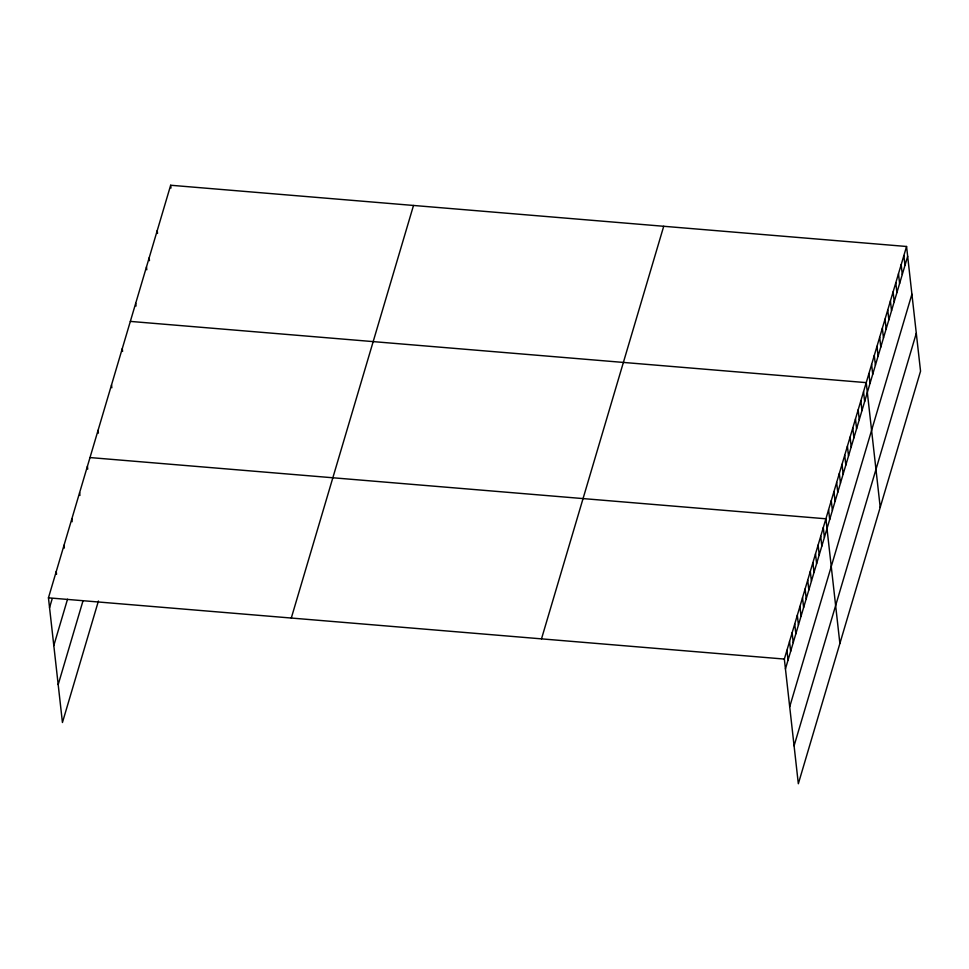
<?xml version="1.0" encoding="UTF-8"?>
<svg xmlns="http://www.w3.org/2000/svg" width="969" height="969" viewBox="0 0 969 969"><rect width="100%" height="100%" fill="white"/><g stroke="black" fill="none" stroke-linecap="round" stroke-linejoin="round"><path stroke-width="1.45" d="M98.426 601.022L62.44 722.511L48.45 597.837L170.665 185.249L906.56 246.489L920.55 371.163L798.335 783.751L784.345 659.065L906.56 246.489M49.552 607.66L52.144 598.89M53.804 645.56L67.527 599.217M58.188 684.611L83.043 600.695M291.294 618.04L413.509 205.464M541.501 638.862L663.717 226.274M785.447 668.889L907.662 256.313M789.699 706.789L911.914 294.213M794.083 745.839L916.299 333.263M130.33 321.405L866.238 382.634L880.215 507.32M90.008 457.562L825.903 518.79L839.881 643.464M48.45 597.837L784.345 659.065M903.871 255.562L904.973 265.385M901.182 264.634L902.284 274.469M898.493 273.718L899.595 283.542M895.804 282.791L896.906 292.614M893.115 291.875L894.217 301.698M890.426 300.947L891.528 310.77M887.749 310.019L888.852 319.855M885.06 319.104L886.163 328.927M882.371 328.176L883.474 337.999M879.682 337.248L880.785 347.084M876.993 346.333L878.096 356.156M874.304 355.405L875.407 365.228M871.615 364.489L872.718 374.313M868.927 373.562L870.029 383.385M863.549 391.718L864.651 401.541M860.86 400.791L861.962 410.614M858.171 409.863L859.273 419.698M855.482 418.947L856.584 428.77M852.793 428.019L853.895 437.843M850.104 437.104L851.206 446.927M847.415 446.176L848.517 455.999M844.726 455.248L845.828 465.072M842.037 464.333L843.139 474.156M839.348 473.405L840.45 483.228M836.659 482.477L837.761 492.313M833.97 491.562L835.072 501.385M831.281 500.634L832.383 510.457M828.592 509.718L829.694 519.541M823.299 527.56L824.401 537.383M820.707 536.329L821.809 546.153M818.115 545.087L819.217 554.922M815.51 553.856L816.613 563.679M812.918 562.626L814.021 572.449M810.314 571.395L811.416 581.218M807.722 580.165L808.824 589.988M805.13 588.934L806.232 598.757M802.526 597.691L803.628 607.527M799.934 606.461L801.036 616.284M797.33 615.23L798.432 625.053M794.737 624L795.84 633.823M792.133 632.769L793.236 642.592M789.541 641.526L790.643 651.362M786.949 650.296L788.051 660.119M170.665 185.249L170.98 188.059M157.22 230.634L157.535 233.444M149.153 257.863L149.468 260.673M146.464 266.947L146.779 269.757M135.708 303.249L136.023 306.059M122.264 348.634L122.578 351.444M111.52 384.947L111.835 387.745M98.075 430.321L98.39 433.131M87.404 466.319L87.719 469.129M79.615 492.627L79.93 495.438M71.827 518.924L72.142 521.734M64.027 545.232L64.342 548.042M56.238 571.528L56.553 574.338"/></g></svg>
